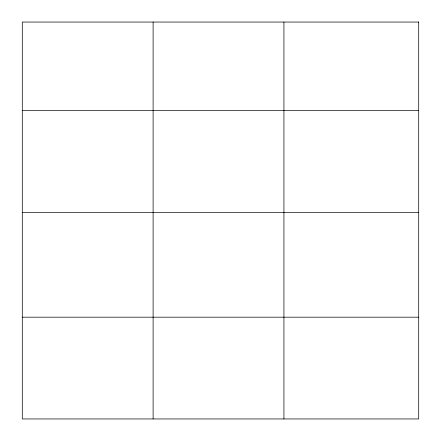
<?xml version="1.0" encoding="UTF-8"?>
<svg xmlns="http://www.w3.org/2000/svg" width="441" height="441" viewBox="0 0 441 441"><rect width="100%" height="100%" fill="white"/><g stroke="black" fill="none" stroke-linecap="round" stroke-linejoin="round"><path stroke-width="0.66" d="M22.293 110.57L418.707 110.57M22.293 212.336L418.707 212.336M22.293 317.184L418.707 317.184M283.927 22.05L283.927 418.95M153.11 22.05L153.11 418.95M418.707 22.05L22.293 22.05L22.293 418.95L418.707 418.95L418.707 22.05"/></g></svg>
